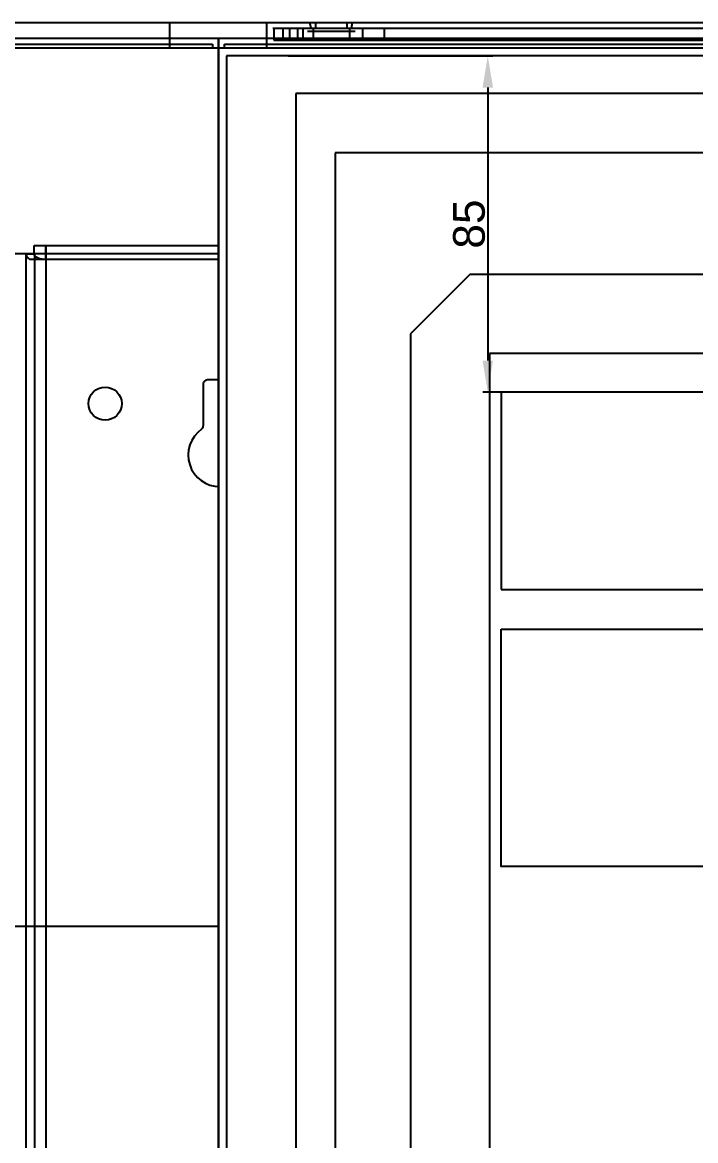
# Model space of a CAD drawing. Header units: millimetres. Extents: x 0 to 69574, y -5 to 41746.
# Drawn here: x 39560.1 to 39730.2, y 20485.2 to 20767.9 of the extents above; entities that cross this region are included whole.
import ezdxf

# ---------------------------------------------------------------- set-up
doc = ezdxf.new("R2010")
doc.units = ezdxf.units.MM
doc.set_wipeout_variables(frame=1)
doc.layers.add('! NO PLOT !', color=7, linetype='Continuous', true_color=0xff75dd, plot=False)
doc.layers.add('000-PI-Oprema', color=30, linetype='Continuous', lineweight=5)
for name, color, linetype in [('000-PI-ORMAR', 2, 'Continuous'), ('002-PI-Kabelska kanalica', 150, 'Continuous'), ('AUT_7', 7, 'Continuous')]:
    doc.layers.add(name, color=color, linetype=linetype)
doc.styles.get("Standard").update_dxf_attribs({"font": 'arial.ttf'})
doc.dimstyles.new('ISO-25-lb', dxfattribs={"dimtxt": 8, "dimasz": 8, "dimexe": 1.25, "dimexo": 0.625, "dimtad": 1, "dimtxsty": 'Standard', "dimcen": 5, "dimadec": 0, "dimazin": 0, "dimtfac": 1, "dimtmove": 0, "dimatfit": 3, "dimfxl": 1, "dimarcsym": 0})

# ---------------------------------------------------------------- blocks, each defined once
blk = doc.blocks.new('*D797')
at = {"layer": '! NO PLOT !', "color": 0, "linetype": 'Continuous', "lineweight": -2, "ltscale": 0.25, "transparency": 16777216}
for p, q in [((39627.31, 20759.4), (39678.97, 20759.4)), ((39677.72, 20751.4), (39677.72, 20682.4)), ((39701.06, 20674.4), (39676.47, 20674.4))]:
    blk.add_line(p, q, dxfattribs=at)
at = {"layer": '! NO PLOT !', "color": 0, "ltscale": 0.25, "transparency": 16777216}
for points in [[(39676.39, 20751.4), (39679.05, 20751.4), (39677.72, 20759.4)], [(39676.39, 20682.4), (39679.05, 20682.4), (39677.72, 20674.4)]]:
    blk.add_solid(points, dxfattribs=at)
at = {"layer": 'Defpoints', "color": 0, "ltscale": 0.25, "transparency": 16777216}
for p in [(39626.68, 20759.4), (39677.72, 20674.4), (39701.68, 20674.4)]:
    blk.add_point(p, dxfattribs=at)
at = {"layer": '! NO PLOT !', "color": 0, "lineweight": 25, "ltscale": 0.25, "transparency": 16777216, "insert": (39673.01, 20716.9), "char_height": 8, "attachment_point": 5, "rotation": 90}
blk.add_mtext('85', dxfattribs=at)
blk = doc.blocks.new('*U574')
at = {"layer": '002-PI-Kabelska kanalica'}
blk.add_line((-20, -100), (-20, 791), dxfattribs=at)
blk = doc.blocks.new('8606.000_montažna')
at = {"layer": '! NO PLOT !'}
blk.add_line((51182.39, 38449.42), (51182.39, 36559.42), dxfattribs=at)
at = {"layer": '000-PI-ORMAR'}
blk.add_line((51182.39, 38449.42), (51138.39, 38449.42), dxfattribs=at)
blk = doc.blocks.new('*U899')
at = {"layer": '002-PI-Kabelska kanalica'}
for p, q in [((-20, 70), (20, 70)), ((-20, -100), (-20, 70)), ((20, -100), (20, 70)), ((-20, -100), (20, -100))]:
    blk.add_line(p, q, dxfattribs=at)
blk = doc.blocks.new('spojnica')
at = {"layer": '! NO PLOT !', "transparency": 33554687}
for p, q in [((44763.49, 28809.4), (44763.49, 26919.4)), ((44768.49, 28808), (44768.49, 28811.5)), ((44768.49, 28811.5), (44768.49, 26919.4)), ((44856.49, 28808), (44856.49, 28811.5)), ((44856.49, 28811.5), (44856.49, 26919.4)), ((44861.49, 28809.4), (44861.49, 26919.4)), ((44764.49, 28808), (44768.49, 28808)), ((44768.49, 28808), (44856.49, 28808)), ((44856.49, 28808), (44860.49, 28808)), ((44808.29, 28776.5), (44808.29, 28765.85)), ((44815.69, 28777.5), (44809.29, 28777.5)), ((44816.69, 28765.85), (44816.69, 28776.5))]:
    blk.add_line(p, q, dxfattribs=at)
for points in [[(44763.49, 28809.4), (44763.51, 28809.2), (44763.57, 28809), (44763.66, 28808.8), (44763.8, 28808.61), (44763.96, 28808.42), (44764.16, 28808.24), (44764.4, 28808.07), (44764.49, 28808)], [(44765.49, 28809.4), (44765.51, 28809.28), (44765.54, 28809.16), (44765.6, 28809.04), (44765.68, 28808.92), (44765.78, 28808.81), (44765.9, 28808.7), (44766.04, 28808.6), (44766.2, 28808.5), (44766.37, 28808.41), (44766.57, 28808.33), (44766.77, 28808.26), (44766.99, 28808.19), (44767.23, 28808.13), (44767.47, 28808.09), (44767.72, 28808.05), (44767.97, 28808.02), (44768.23, 28808.01), (44768.49, 28808)], [(44856.49, 28808), (44856.76, 28808.01), (44857.02, 28808.02), (44857.27, 28808.05), (44857.52, 28808.09), (44857.76, 28808.13), (44857.99, 28808.19), (44858.22, 28808.26), (44858.42, 28808.33), (44858.62, 28808.41), (44858.79, 28808.5), (44858.95, 28808.6), (44859.09, 28808.7), (44859.21, 28808.81), (44859.31, 28808.92), (44859.39, 28809.04), (44859.45, 28809.16), (44859.48, 28809.28), (44859.49, 28809.4)], [(44860.49, 28808), (44860.74, 28808.17), (44860.95, 28808.35), (44861.13, 28808.53), (44861.28, 28808.73), (44861.39, 28808.92), (44861.46, 28809.12), (44861.49, 28809.33), (44861.49, 28809.4)]]:
    blk.add_lwpolyline(points, dxfattribs=at)
for centre in [(44783.49, 28771.5), (44841.49, 28771.5)]:
    blk.add_circle(centre, 4.2, dxfattribs=at)
for centre, radius, start, end in [((44809.29, 28776.5), 1, 90, 180), ((44815.69, 28776.5), 1, 0, 90), ((44812.49, 28758.5), 8, 125.2944, 54.7056), ((44807.29, 28765.85), 1, 305.2944, 0), ((44817.69, 28765.85), 1, 180, 234.7056)]:
    blk.add_arc(centre, radius, start, end, dxfattribs=at)
at = {"layer": '000-PI-ORMAR', "transparency": 33554687}
for p, q in [((44763.49, 28809.4), (44765.49, 28809.4)), ((44765.59, 28811.5), (44859.39, 28811.5)), ((44765.59, 28809.5), (44765.59, 28811.5)), ((44765.59, 28809.5), (44768.49, 28809.5)), ((44768.49, 28809.5), (44856.49, 28809.5)), ((44856.49, 28809.5), (44859.39, 28809.5)), ((44859.39, 28809.5), (44859.39, 28811.5)), ((44859.49, 28809.4), (44861.49, 28809.4))]:
    blk.add_line(p, q, dxfattribs=at)
blk = doc.blocks.new('SE_krov_300mm')
at = {"layer": '000-PI-ORMAR'}
for p, q in [((-485, 6.5), (507, 6.5)), ((466.5, 0), (-466.5, 0))]:
    blk.add_line(p, q, dxfattribs=at)

msp = doc.modelspace()

# ---------------------------------------------------------------- linework, layer by layer
at = {"layer": '000-PI-ORMAR'}
for p, q in [((39029.922, 20767.904), (39597.422, 20767.904)), ((39597.422, 20761.404), (39597.422, 20767.904)), ((39621.922, 20767.904), (39989.422, 20767.904)), ((39623.422, 20766.404), (39987.922, 20766.404)), ((39623.672, 20766.404), (39623.672, 20763.404)), ((39626.039, 20763.404), (39626.039, 20766.404)), ((39627.672, 20763.404), (39627.672, 20766.404)), ((39629.672, 20766.404), (39629.672, 20763.404)), ((39631.059, 20763.404), (39631.059, 20766.404)), ((39644.172, 20765.554), (39632.172, 20765.554)), ((39644.172, 20765.554), (39632.172, 20765.554)), ((39633.071, 20766.404), (39632.765, 20767.904)), ((39633.071, 20766.404), (39632.765, 20767.904)), ((39633.672, 20763.404), (39633.672, 20766.404)), ((39634.172, 20767.904), (39634.172, 20766.404)), ((39642.172, 20766.404), (39642.172, 20767.904)), ((39642.826, 20763.404), (39642.826, 20766.404)), ((39643.272, 20766.404), (39643.579, 20767.904)), ((39643.272, 20766.404), (39643.579, 20767.904)), ((39646.112, 20763.404), (39646.112, 20766.404)), ((39651.588, 20763.404), (39651.588, 20766.404)), ((39029.922, 20763.904), (39597.422, 20763.904)), ((39029.922, 20762.404), (39597.422, 20762.404)), ((39597.422, 20763.904), (39609.672, 20763.904)), ((39597.422, 20762.404), (39608.172, 20762.404)), ((39608.172, 20762.404), (39608.172, 20761.404)), ((39609.672, 20763.904), (39621.922, 20763.904)), ((39621.922, 20763.904), (39989.422, 20763.904)), ((39623.672, 20763.404), (39987.672, 20763.404))]:
    msp.add_line(p, q, dxfattribs=at)

# ---------------------------------------------------------------- block references
msp.add_blockref('*U899', (39636.172, 20639.404))
at = {"rotation": 270}
msp.add_blockref('*U574', (39164.172, 20519.404), dxfattribs=at)
at = {"layer": '000-PI-Oprema'}
for name, p in [('8606.000_montažna', (-11619.223, -17740.014)), ('spojnica', (-5202.464, -8100))]:
    msp.add_blockref(name, p, dxfattribs=at)

# ---------------------------------------------------------------- next in the draw order: wipeouts: each hides what was drawn before it
msp.add_wipeout([(39609.684, 20761.404), (40000.172, 20761.404), (39999.684, 18778.904), (39609.672, 18776.904)]).dxf.layer = '000-PI-ORMAR'

# ---------------------------------------------------------------- next in the draw order: linework, layer by layer
at = {"layer": '! NO PLOT !'}
for p, q in [((39609.684, 20761.404), (39609.684, 18776.904)), ((39609.684, 18776.904), (39609.684, 20761.404)), ((39982.184, 20749.904), (39629.184, 20749.904)), ((39629.184, 20749.904), (39629.184, 18788.404)), ((39609.672, 18789.904), (39609.672, 20740.766)), ((39972.184, 20734.904), (39639.184, 20734.904)), ((39639.184, 20734.904), (39639.184, 18803.404)), ((39673.184, 20704.154), (39658.184, 20689.154)), ((39938.184, 20704.154), (39673.184, 20704.154)), ((39658.184, 20689.154), (39658.184, 18849.154)), ((39678.184, 20684.154), (39678.184, 18854.154)), ((39933.184, 20684.154), (39678.184, 20684.154))]:
    msp.add_line(p, q, dxfattribs=at)
msp.add_lwpolyline([(39681.065, 20624.484), (39931.065, 20624.484), (39931.065, 20674.404), (39681.065, 20674.404)], close=True)
at = {"layer": '000-PI-ORMAR'}
for p, q in [((39621.922, 20761.404), (39621.922, 20767.904)), ((39609.672, 20740.766), (39609.672, 20763.904)), ((39609.672, 20763.904), (39609.672, 20761.404)), ((39611.172, 20761.404), (39611.172, 20762.404)), ((39611.172, 20762.404), (39621.922, 20762.404)), ((39621.922, 20762.404), (39989.422, 20762.404)), ((39609.684, 20761.404), (39017.684, 20761.404)), ((40001.684, 20761.404), (39609.684, 20761.404)), ((40001.684, 20761.404), (39609.684, 20761.404)), ((39609.684, 20761.404), (39609.684, 18776.904)), ((39611.684, 20759.404), (39611.684, 18778.904)), ((39999.684, 20759.404), (39611.684, 20759.404))]:
    msp.add_line(p, q, dxfattribs=at)
at = {"layer": 'AUT_7'}
msp.add_lwpolyline([(39681.065, 20614.484), (39931.065, 20614.484), (39931.065, 20554.484), (39681.065, 20554.484)], close=True, dxfattribs=at)

# ---------------------------------------------------------------- next in the draw order: block references
msp.add_blockref('SE_krov_300mm', (39498.672, 20761.404))

# ---------------------------------------------------------------- next in the draw order: dimensions: what is measured, and where the dimension line sits
at = {"layer": '! NO PLOT !', "lineweight": 25, "ltscale": 0.25}
dim = msp.add_linear_dim(base=(39677.72, 20674.404), p1=(39626.684, 20759.404), p2=(39701.684, 20674.404), angle=90, dimstyle='ISO-25-lb', dxfattribs=at)
dim.commit()
dim.dimension.update_dxf_attribs({"geometry": '*D797', "text_midpoint": (39673.011, 20716.904)})

doc.saveas('drawing.dxf')
